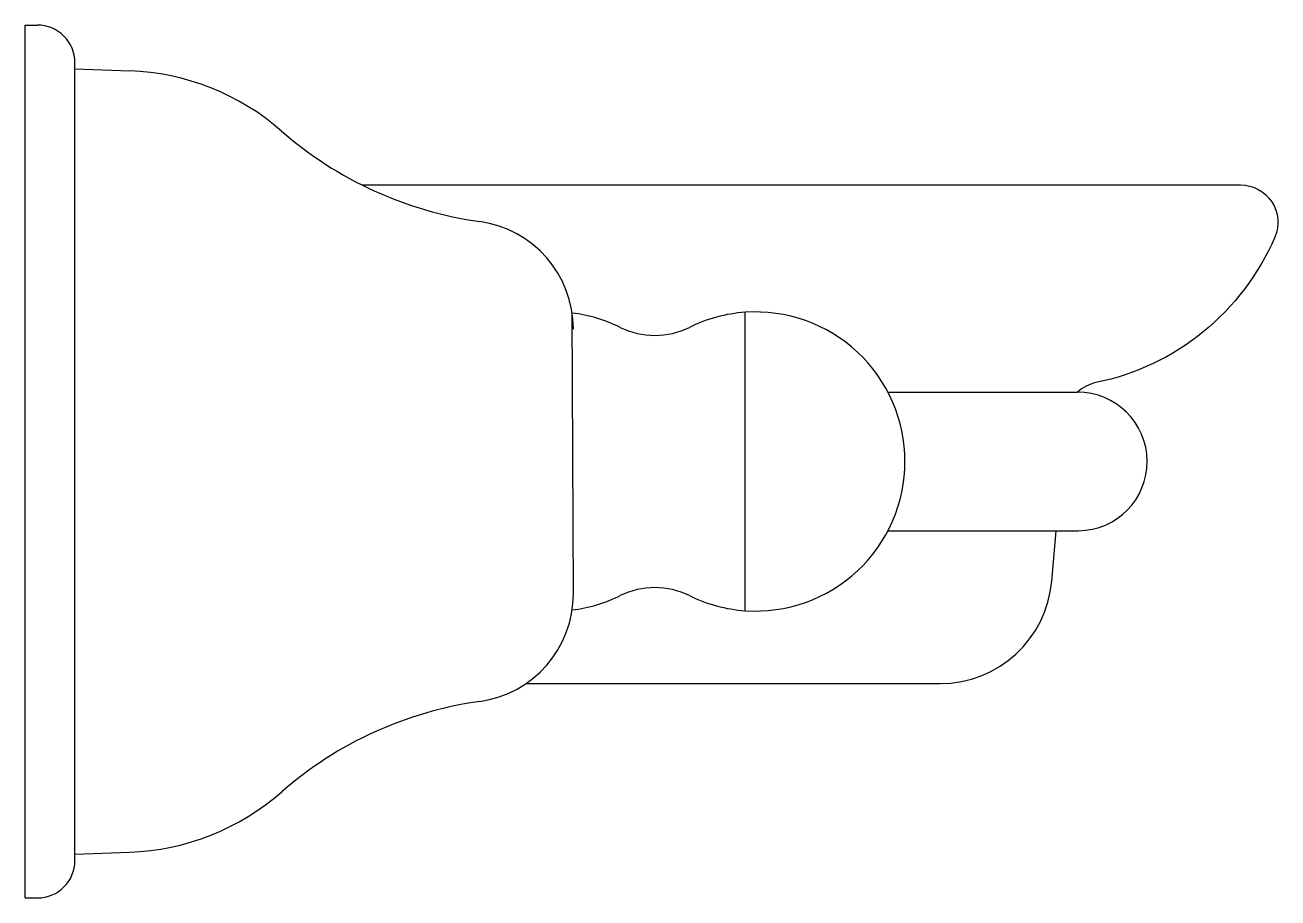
# Model space of a CAD drawing. Extents: x 0.028 to 0.128, y 54.939 to 55.009.
import ezdxf

# ---------------------------------------------------------------- set-up
doc = ezdxf.new("R2010")
doc.units = 0
doc.header["$LTSCALE"] = 0.05598076222629
doc.header["$MEASUREMENT"] = 0
doc.linetypes.add('CONTINU', pattern=[0])
doc.layers.get('0').update_dxf_attribs({"linetype": 'CONTINUOUS'})

msp = doc.modelspace()

# ---------------------------------------------------------------- linework, layer by layer
at = {"linetype": 'CONTINU'}
for p, q in [((0.02760430411409409, 55.00904703704609), (0.02860341670539028, 55.00904713184189)), ((0.02760430411409409, 54.93904703704607), (0.02760430411409409, 55.00904703704609)), ((0.03160292069227114, 54.94204616466387), (0.03160292951072462, 55.00604790320353)), ((0.03160292944022047, 55.00553620489687), (0.03600141392201115, 55.00538626714835)), ((0.09682907308552985, 54.97959512968262), (0.1007590198626366, 54.97959512968262)), ((0.1007590198626366, 54.97959512968262), (0.1034290694028903, 54.97959512968262)), ((0.1034290694028903, 54.97959512968262), (0.1058759748013722, 54.97959512968262)), ((0.1058759748013722, 54.97959512968262), (0.1079135893950082, 54.97959512968262)), ((0.1079135893950082, 54.97959512968262), (0.112035636862786, 54.97959512968262)), ((0.09682906545875625, 54.96849894035782), (0.1121151332065204, 54.96849893821279)), ((0.1099684478994394, 54.96445366490511), (0.1103223609255272, 54.96849894035782)), ((0.06779967372553553, 54.95624088119383), (0.101005773214423, 54.95624088119383))]:
    msp.add_line(p, q, dxfattribs=at)
for points in [[(0.04818948211879946, 55.00054468679424, 0.1463229895849553), (0.06407765909034703, 54.99329237494634)], [(0.07158919634718654, 54.98466777268484, 0.3744242466285662), (0.06407765909034703, 54.99329237494634)], [(0.07534055574877445, 54.98480524051576, 0.08426143298970418), (0.0714936808635194, 54.98595396022409)], [(0.0853744508917968, 54.98601332029137, 0.09723122556150582), (0.08091334667297151, 54.98480524867844)], [(0.09819270588807705, 54.97404703511338, 0.4343920508523404), (0.0853744508917968, 54.98601332029137)], [(0.07534055574877445, 54.98480524051576, 0.233263892684214), (0.08091334667297151, 54.98480524867844)], [(0.08537445248515992, 54.96208074772968, 0.4342872050529788), (0.09819270588807705, 54.97404703511338)], [(0.06407763961944955, 54.95480169187267, 0.3747766760417292), (0.07158918872048209, 54.96343704160047)], [(0.07149367899826067, 54.96214010287839, 0.08426140088888935), (0.0753405557792484, 54.9632888276275)], [(0.08091335663617304, 54.96328884035898, 0.2332632082174679), (0.0753405557792484, 54.9632888276275)], [(0.08091335663617304, 54.96328884035898, 0.09723105754035995), (0.08537445248515992, 54.96208074772968)], [(0.06407763961944955, 54.95480169187267, 0.1461833706131329), (0.04819721711042547, 54.94755614360703)], [(0.03600141938751675, 54.94270779571178, 0.1717266422382837), (0.04819721711042547, 54.94755614360703)], [(0.02860395726843159, 54.93904694720407, 0.4141883725239233), (0.03160292069227114, 54.94204616466387)]]:
    msp.add_lwpolyline(points, format="xyb", dxfattribs=at)
at = {"linetype": 'CONTINU', "flags": 128}
msp.add_lwpolyline([(0.05461817153255066, 54.99622714374027), (0.125115357005077, 54.99622714564714, -0.5390388524802906), (0.1278668042474536, 54.99204598048284, -0.2453588307410207), (0.1135134134145597, 54.98037170778947)], format="xyb", dxfattribs=at)
at = {"linetype": 'CONTINU'}
for points in [[(0.07158918872048209, 54.96343704160047), (0.0714936808635194, 54.98595396022409)], [(0.08537445248515992, 54.96208074772968), (0.0853744508917968, 54.98601332029137)], [(0.02760430411409409, 54.93904703704607), (0.02760430411409409, 54.95447966278188)], [(0.03160292076277407, 54.94255785416593), (0.03600141938751675, 54.94270779571178)], [(0.02760430411409409, 54.93904703704607), (0.02860395726843159, 54.93904694720407)]]:
    msp.add_lwpolyline(points, dxfattribs=at)
for centre, radius, start, end in [((0.0286037012721128, 55.00604790361677), 0.00299922823861185, 359.9999921055243, 90.00543622256032), ((0.03524178294108679, 54.98571223912848), 0.01968868755793181, 48.88129342712106, 87.78885949767906), ((0.1120753850346532, 54.97404703394771), 0.005548238116822406, 270.4104766098557, 90.41047660985558), ((0.101005773214423, 54.96523779131547), 0.008996910121638646, 270, 355.0000381883492)]:
    msp.add_arc(centre, radius, start, end, dxfattribs=at)
at = {"linetype": 'CONTINUOUS'}
msp.add_arc((0.1141144766502556, 54.97743358001811), 0.002998978461765269, 101.56167602517, 133.8825729129981, dxfattribs=at)

doc.saveas('drawing.dxf')
